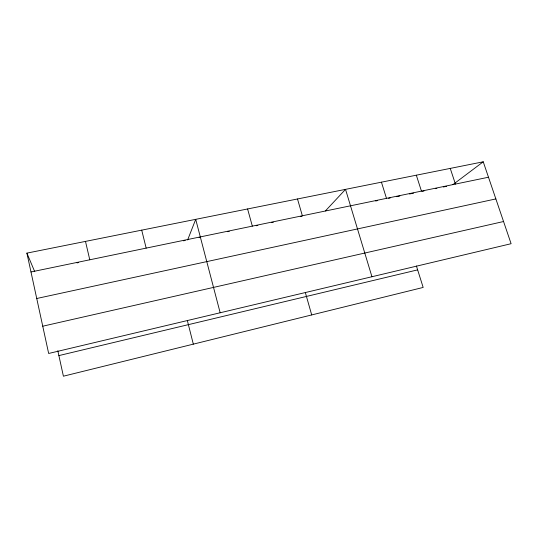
<?xml version="1.0" encoding="UTF-8"?>
<svg xmlns="http://www.w3.org/2000/svg" width="538" height="538" viewBox="0 0 538 538"><rect width="100%" height="100%" fill="white"/><g stroke="black" fill="none" stroke-linecap="round" stroke-linejoin="round"><path stroke-width="0.81" d="M187.627 239.975L195.711 219.343L220.163 312.76M325.389 210.95L345.53 189.363L371.946 276.734M452.855 184.662L483.238 161.803L511.1 243.707L48.662 353.473L26.9 253.122L483.238 161.803M58.884 355.598L417.643 269.868M42.744 326.203L503.555 221.521M36.739 298.496L495.868 198.919M30.982 271.966L488.491 177.231M77.021 262.894L78.649 262.557M183.539 240.822L185.173 240.479M199.06 237.601L200.694 237.265M227.641 231.683L229.269 231.34M256.209 225.758L257.843 225.422M271.717 222.55L273.351 222.207M300.312 216.619L301.946 216.283M375.659 201.01L377.272 200.674M388.55 198.334L390.164 198.004M396.607 196.666L399.828 196M409.499 193.996L413.527 193.162M422.391 191.326L423.998 190.99M435.282 188.65L436.896 188.32M443.346 186.982L446.567 186.316M26.9 253.122L34.721 271.656M450.245 168.407L455.437 184.077M416.325 175.193L421.449 191.111M416.419 265.967L423.164 287.433L63.403 376.196L57.822 350.756M381.435 182.18L386.486 198.354M297.501 198.973L302.356 215.772M305.328 292.504L311.704 314.932M247.594 208.959L252.329 226.128M187.379 320.675L193.324 344.138M141.716 230.15L146.161 248.112M85.495 241.401L89.772 259.793"/></g></svg>
